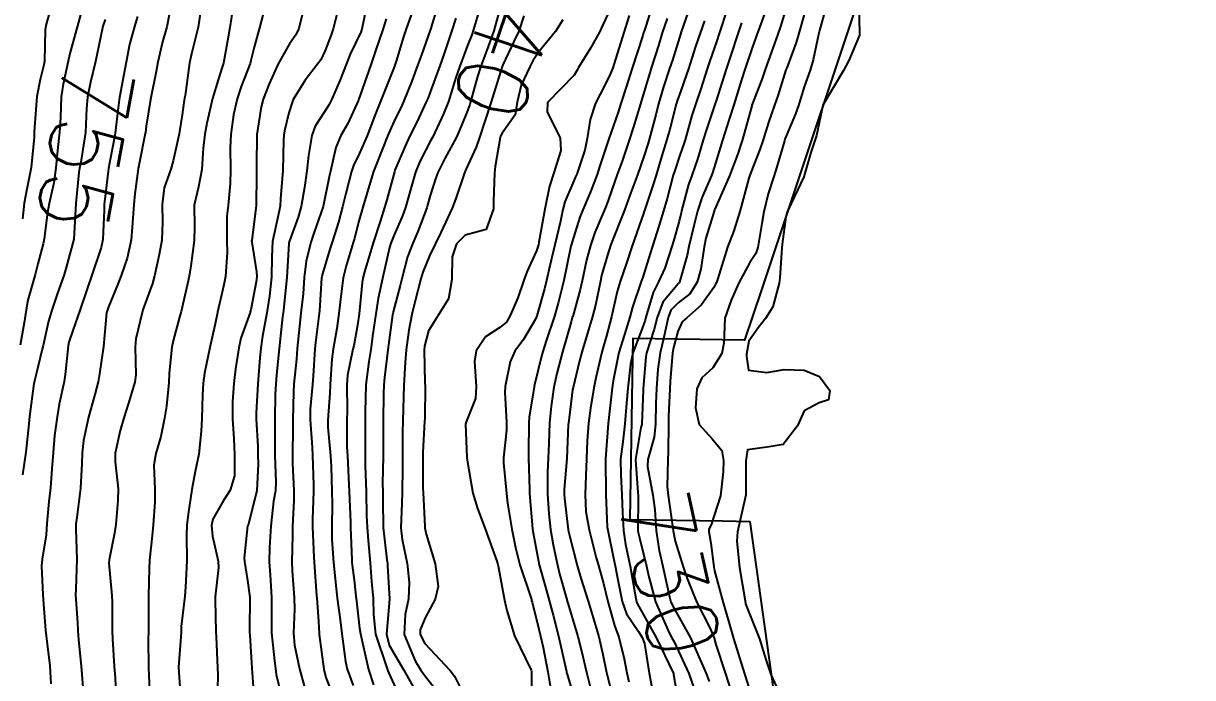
# Model space of a CAD drawing. Header units: metres. Extents: x 307586 to 320046, y 7427249 to 7434250.
# Drawn here: x 313259.4 to 313325.1, y 7432698.6 to 7432735.4 of the extents above; entities that cross this region are included whole.
import ezdxf
from ezdxf.enums import TextEntityAlignment as Align

# ---------------------------------------------------------------- set-up
doc = ezdxf.new("R2010")
doc.units = ezdxf.units.M
doc.header["$MEASUREMENT"] = 0
for name, color, linetype in [('Cotas', 45, 'Continuous'), ('Curvas de Nivel 1m', 11, 'Continuous'), ('Curvas de Nivel 5m', 15, 'Continuous'), ('Edificações', 30, 'Continuous')]:
    doc.layers.add(name, color=color, linetype=linetype)
doc.styles.add('Style-STANDARD', font='STANDARD.shx')

msp = doc.modelspace()

# ---------------------------------------------------------------- linework, layer by layer
at = {"layer": 'Curvas de Nivel 1m', "flags": 128}
for points, elevation in [([(313286.349, 7432736.99), (313285.93, 7432735.413), (313285.804, 7432734.995), (313285.423, 7432733.909), (313285.082, 7432733.002), (313284.892, 7432732.429), (313284.508, 7432731.008), (313284.457, 7432730.852), (313284.294, 7432730.411), (313283.888, 7432729.406), (313283.704, 7432729.019), (313283.055, 7432727.822), (313282.659, 7432727.034), (313282.547, 7432726.737), (313282.233, 7432725.73), (313282.082, 7432725.184), (313282.04, 7432725.042), (313281.538, 7432723.718), (313281.251, 7432723.05), (313280.961, 7432722.287), (313280.643, 7432721.055), (313280.553, 7432720.68), (313280.155, 7432719.198), (313280.128, 7432719.086), (313280.124, 7432719.06), (313280.119, 7432719.027), (313279.857, 7432717.064), (313279.671, 7432715.505), (313279.626, 7432715.067), (313279.606, 7432714.575), (313279.594, 7432713.067), (313279.592, 7432712.581), (313279.586, 7432711.067), (313279.558, 7432709.55), (313279.565, 7432709.067), (313279.564, 7432708.602), (313279.586, 7432707.066), (313279.804, 7432705.245), (313279.827, 7432705.062), (313279.836, 7432704.917), (313279.943, 7432703.06), (313279.943, 7432703.04), (313279.775, 7432701.063), (313279.934, 7432700.443), (313280.746, 7432699.052), (313281.85, 7432697.084)], 741), ([(313262.83, 7432736.809), (313262.414, 7432735.279), (313262.34, 7432735.023), (313261.96, 7432733.651), (313261.88, 7432733.284), (313261.608, 7432731.989), (313261.497, 7432731.288), (313261.455, 7432730.119), (313261.41, 7432729.289), (313261.286, 7432728.266), (313261.199, 7432727.291), (313261.08, 7432726.452), (313260.814, 7432725.294), (313260.729, 7432724.783), (313260.533, 7432723.297), (313260.478, 7432723.019), (313260.189, 7432721.892), (313260.026, 7432721.302), (313259.62, 7432719.849), (313259.525, 7432719.309), (313259.418, 7432718.584), (313259.184, 7432717.314)], 756), ([(313261.011, 7432736.645), (313260.627, 7432735.297), (313260.593, 7432735.045), (313260.557, 7432733.298), (313260.529, 7432733.09), (313260.312, 7432732.256), (313260.128, 7432731.303), (313259.997, 7432729.584), (313259.986, 7432729.304), (313259.978, 7432729.013), (313259.815, 7432727.307), (313259.543, 7432726.001), (313259.42, 7432725.312), (313259.325, 7432724.424)], 757), ([(313269.343, 7432736.21), (313269.186, 7432735.197), (313268.819, 7432733.694), (313268.713, 7432733.204), (313268.465, 7432731.368), (313268.43, 7432731.208), (313268.406, 7432731.104), (313268.289, 7432730.275), (313268.143, 7432729.343), (313268.118, 7432729.212), (313267.795, 7432727.677), (313267.651, 7432727.216), (313267.29, 7432726.167), (313267.172, 7432725.221), (313267.193, 7432724.241), (313267.145, 7432723.221), (313267.004, 7432722.412), (313266.744, 7432721.224), (313266.619, 7432720.783), (313266.157, 7432719.508), (313266.081, 7432719.304), (313266.059, 7432719.231), (313265.689, 7432717.683), (313265.65, 7432717.235), (313265.682, 7432715.661), (313265.627, 7432715.235), (313265.274, 7432714.056), (313265.014, 7432713.241), (313264.803, 7432712.516), (313264.537, 7432711.245), (313264.533, 7432710.768), (313264.69, 7432709.243), (313264.685, 7432708.585), (313264.57, 7432707.244), (313264.499, 7432706.752), (313264.184, 7432705.248), (313264.175, 7432705.054), (313264.344, 7432703.246), (313264.362, 7432702.842), (313264.36, 7432701.246), (313264.372, 7432700.81), (313264.467, 7432699.244), (313264.523, 7432698.628), (313264.592, 7432697.243)], 752), ([(313271.159, 7432736.374), (313270.969, 7432735.174), (313270.879, 7432734.634), (313270.611, 7432733.177), (313270.548, 7432732.95), (313270.314, 7432732.249), (313269.992, 7432731.185), (313269.672, 7432729.799), (313269.575, 7432729.19), (313269.478, 7432728.405), (313269.391, 7432727.193), (313269.213, 7432726.221), (313268.976, 7432725.199), (313268.983, 7432723.97), (313268.977, 7432723.198), (313268.774, 7432721.786), (313268.683, 7432721.202), (313268.603, 7432720.777), (313268.234, 7432719.209), (313268.15, 7432718.887), (313267.789, 7432717.561), (313267.716, 7432717.214), (313267.572, 7432715.755), (313267.548, 7432715.216), (313267.419, 7432713.888), (313267.305, 7432713.218), (313267.103, 7432712.19), (313266.821, 7432711.222), (313266.711, 7432710.566), (313266.756, 7432709.223), (313266.76, 7432708.489), (313266.669, 7432707.223), (313266.614, 7432706.613), (313266.464, 7432705.225), (313266.435, 7432704.768), (313266.408, 7432703.226), (313266.4, 7432702.784), (313266.395, 7432701.225), (313266.389, 7432700.772), (313266.4, 7432699.225), (313266.427, 7432698.705), (313266.504, 7432697.224)], 751), ([(313275.144, 7432736.339), (313274.85, 7432735.125), (313274.688, 7432734.778), (313274.334, 7432734.271), (313273.687, 7432733.14), (313273.175, 7432732.01), (313272.849, 7432731.152), (313272.726, 7432730.724), (313272.482, 7432729.157), (313272.475, 7432727.377), (313272.474, 7432727.157), (313272.474, 7432726.932), (313272.453, 7432725.157), (313272.204, 7432723.227), (313272.191, 7432723.172), (313272.202, 7432723.107), (313272.478, 7432721.448), (313272.485, 7432721.155), (313272.452, 7432720.883), (313272.155, 7432719.309), (313272.123, 7432719.19), (313272.114, 7432719.16), (313271.599, 7432717.705), (313271.477, 7432717.167), (313271.301, 7432715.983), (313271.197, 7432715.169), (313271.116, 7432714.147), (313271.126, 7432713.17), (313271.194, 7432712.046), (313271.235, 7432711.168), (313271.233, 7432709.98), (313270.999, 7432709.17), (313270.619, 7432708.582), (313270.016, 7432707.529), (313269.941, 7432707.181), (313270.004, 7432706.585), (313270.314, 7432705.177), (313270.342, 7432704.814), (313270.158, 7432703.178), (313270.146, 7432702.994), (313270.192, 7432701.178), (313270.204, 7432700.913), (313270.286, 7432699.176), (313270.293, 7432698.792), (313270.259, 7432697.176)], 749), ([(313277.108, 7432736.356), (313276.779, 7432735.106), (313276.668, 7432734.779), (313276.331, 7432733.884), (313276.079, 7432733.359), (313275.893, 7432733.114), (313275.214, 7432732.221), (313274.54, 7432731.128), (313274.468, 7432730.961), (313274.292, 7432730.382), (313274.039, 7432729.371), (313274, 7432729.134), (313273.992, 7432728.856), (313273.944, 7432727.135), (313273.824, 7432725.541), (313273.794, 7432725.136), (313273.695, 7432724.615), (313273.372, 7432723.142), (313273.336, 7432722.284), (313273.319, 7432721.143), (313273.21, 7432720.102), (313273.051, 7432719.147), (313272.807, 7432717.817), (313272.718, 7432717.151), (313272.665, 7432716.612), (313272.548, 7432715.153), (313272.45, 7432713.518), (313272.456, 7432713.154), (313272.541, 7432711.626), (313272.556, 7432711.153), (313272.572, 7432710.636), (313272.487, 7432709.153), (313272.014, 7432707.251), (313271.987, 7432707.186), (313271.974, 7432707.16), (313271.784, 7432705.364), (313271.799, 7432705.162), (313271.972, 7432704.09), (313272.088, 7432703.282), (313272.096, 7432703.158), (313272.078, 7432701.292), (313272.079, 7432701.158), (313272.091, 7432701.008), (313272.213, 7432699.155), (313272.328, 7432697.584)], 748), ([(313278.73, 7432736.722), (313278.398, 7432735.089), (313278.341, 7432734.924), (313277.743, 7432733.682), (313277.507, 7432733.098), (313277.177, 7432732.238), (313276.683, 7432731.106), (313276.557, 7432730.85), (313276.293, 7432730.438), (313275.763, 7432729.633), (313275.575, 7432729.117), (313275.403, 7432727.977), (313275.307, 7432727.119), (313275.175, 7432726.184), (313274.985, 7432725.122), (313274.818, 7432724.523), (313274.301, 7432723.129), (313274.287, 7432723.044), (313274.183, 7432721.13), (313273.995, 7432719.293), (313273.97, 7432719.133), (313273.937, 7432718.92), (313273.746, 7432717.136), (313273.6, 7432715.648), (313273.559, 7432715.138), (313273.528, 7432714.569), (313273.501, 7432713.139), (313273.502, 7432712.564), (313273.506, 7432711.138), (313273.558, 7432709.619), (313273.532, 7432709.138), (313273.435, 7432708.547), (313273.276, 7432707.141), (313273.2, 7432705.937), (313273.182, 7432705.142), (313273.231, 7432704.397), (313273.323, 7432703.14), (313273.32, 7432702.503), (313273.319, 7432701.139), (313273.484, 7432699.572), (313273.532, 7432699.136), (313273.576, 7432698.801), (313273.897, 7432697.505)], 747), ([(313282.745, 7432736.656), (313282.348, 7432735.384), (313282.263, 7432735.122), (313282.234, 7432735.041), (313281.738, 7432733.637), (313281.528, 7432733.048), (313281.197, 7432732.168), (313280.751, 7432731.056), (313280.613, 7432730.742), (313280.288, 7432730.075), (313279.968, 7432729.374), (313279.839, 7432729.067), (313279.549, 7432728.354), (313279.056, 7432727.078), (313278.855, 7432726.47), (313278.451, 7432725.087), (313278.214, 7432724.229), (313277.975, 7432723.322), (313277.91, 7432723.093), (313277.505, 7432721.782), (313277.342, 7432721.098), (313277.207, 7432720.06), (313277.104, 7432719.1), (313276.982, 7432718.265), (313276.785, 7432717.103), (313276.704, 7432716.525), (313276.611, 7432715.105), (313276.59, 7432714.613), (313276.476, 7432713.106), (313276.479, 7432712.706), (313276.623, 7432711.104), (313276.661, 7432710.496), (313276.714, 7432709.103), (313276.722, 7432708.407), (313276.697, 7432707.103), (313276.711, 7432706.394), (313276.804, 7432705.102), (313276.89, 7432704.185), (313277.01, 7432703.1), (313277.173, 7432701.875), (313277.272, 7432701.097), (313277.472, 7432699.542), (313277.573, 7432699.093), (313277.904, 7432698.184)], 744), ([(313285.04, 7432736.326), (313284.65, 7432735.007), (313284.57, 7432734.778), (313284.335, 7432734.179), (313283.892, 7432733.016), (313283.675, 7432732.378), (313283.257, 7432731.026), (313282.991, 7432730.331), (313282.376, 7432729.038), (313282.271, 7432728.84), (313281.654, 7432727.651), (313281.413, 7432727.048), (313281.153, 7432726.138), (313280.851, 7432725.054), (313280.684, 7432724.589), (313280.208, 7432723.524), (313280.027, 7432723.063), (313279.954, 7432722.817), (313279.546, 7432721.07), (313279.304, 7432719.935), (313279.171, 7432719.075), (313279.014, 7432717.95), (313278.895, 7432717.079), (313278.792, 7432716.411), (313278.611, 7432715.082), (313278.572, 7432713.567), (313278.584, 7432713.082), (313278.579, 7432711.593), (313278.578, 7432711.082), (313278.58, 7432710.558), (313278.629, 7432709.081), (313278.663, 7432707.724), (313278.686, 7432707.08), (313278.748, 7432706.332), (313278.855, 7432705.077), (313278.936, 7432704.039), (313279.028, 7432703.074), (313279.049, 7432702.168), (313279.164, 7432701.072), (313279.794, 7432699.183), (313279.837, 7432699.061), (313279.857, 7432699.005), (313279.911, 7432698.884), (313280.731, 7432697.052)], 742), ([(313292.363, 7432736.242), (313291.941, 7432735.332), (313291.742, 7432734.926), (313291.246, 7432734.019), (313290.577, 7432732.937), (313290.485, 7432732.775), (313290.319, 7432732.508), (313288.822, 7432730.962), (313288.814, 7432730.444), (313289.544, 7432728.951), (313289.584, 7432728.268), (313289.157, 7432726.956), (313288.937, 7432726.265), (313288.684, 7432724.963), (313288.345, 7432723.108), (313288.316, 7432722.968), (313288.199, 7432722.626), (313287.675, 7432721.488), (313287.503, 7432720.977), (313287.163, 7432719.986), (313286.73, 7432718.984), (313286.514, 7432718.622), (313286.146, 7432718.31), (313285.347, 7432717.792), (313284.816, 7432717.003), (313284.726, 7432716.402), (313284.821, 7432715.003), (313284.788, 7432714.312), (313284.249, 7432713.008), (313284.217, 7432712.873), (313284.299, 7432711.008), (313284.326, 7432710.74), (313284.631, 7432709.004), (313284.884, 7432708.141), (313285.317, 7432706.997), (313285.986, 7432705.172), (313286.033, 7432704.99), (313286.05, 7432704.921), (313286.41, 7432702.986), (313286.537, 7432702.404), (313286.974, 7432700.98), (313287.914, 7432699.05), (313287.928, 7432698.97), (313287.918, 7432696.994)], 738), ([(313294.744, 7432736.509), (313294.349, 7432735.264), (313294.259, 7432734.977), (313294.231, 7432734.892), (313294.182, 7432734.733), (313293.586, 7432732.901), (313293.241, 7432731.835), (313292.953, 7432730.91), (313292.793, 7432730.415), (313292.273, 7432728.92), (313291.773, 7432727.41), (313291.609, 7432726.926), (313291.234, 7432725.934), (313290.803, 7432724.934), (313290.639, 7432724.515), (313290.205, 7432723.124), (313290.157, 7432722.941), (313290.142, 7432722.88), (313289.742, 7432720.947), (313289.434, 7432719.681), (313289.213, 7432718.954), (313288.751, 7432717.573), (313288.562, 7432716.964), (313288.472, 7432716.62), (313288.105, 7432715.099), (313288.077, 7432714.996), (313288.069, 7432714.97), (313287.788, 7432713.27), (313287.771, 7432712.973), (313287.764, 7432711.275), (313287.762, 7432710.973), (313287.807, 7432709.202), (313287.823, 7432708.972), (313287.988, 7432706.996), (313287.989, 7432706.97), (313288.011, 7432706.865), (313288.293, 7432705.271), (313288.364, 7432704.964), (313288.723, 7432703.707), (313288.929, 7432702.956), (313289.139, 7432702.136), (313289.437, 7432700.948), (313289.887, 7432698.967), (313289.891, 7432698.94), (313289.895, 7432698.923), (313289.912, 7432698.869), (313290.491, 7432696.934)], 736), ([(313296.852, 7432736.378), (313296.344, 7432734.941), (313296.328, 7432734.886), (313296.319, 7432734.87), (313295.849, 7432733.354), (313295.691, 7432732.876), (313295.353, 7432731.839), (313295.066, 7432730.882), (313294.907, 7432730.271), (313294.545, 7432728.887), (313294.484, 7432728.675), (313294.264, 7432727.988), (313293.883, 7432726.896), (313293.444, 7432725.693), (313293.146, 7432724.906), (313292.456, 7432723.167), (313292.362, 7432722.918), (313292.198, 7432722.389), (313291.868, 7432721.241), (313291.798, 7432720.924), (313291.523, 7432719.566), (313291.357, 7432718.928), (313291.075, 7432718), (313290.765, 7432716.934), (313290.631, 7432716.43), (313290.26, 7432714.938), (313290.235, 7432714.806), (313290.091, 7432713.701), (313290, 7432712.941), (313289.994, 7432712.853), (313289.916, 7432710.942), (313289.772, 7432709.209), (313289.762, 7432708.944), (313289.783, 7432708.696), (313289.992, 7432706.94), (313289.996, 7432706.924), (313290.012, 7432706.839), (313290.486, 7432704.935), (313290.698, 7432704.217), (313291.116, 7432702.928), (313291.622, 7432701.247), (313291.707, 7432700.922), (313291.928, 7432699.92), (313292.148, 7432698.916), (313292.49, 7432697.502)], 734), ([(313298.94, 7432736.265), (313298.477, 7432734.848), (313298.339, 7432734.439), (313297.926, 7432733.254), (313297.798, 7432732.855), (313297.437, 7432731.733), (313297.136, 7432730.862), (313296.93, 7432730.227), (313296.556, 7432728.867), (313296.492, 7432728.646), (313296.264, 7432727.996), (313295.979, 7432727.149), (313295.897, 7432726.874), (313295.548, 7432725.562), (313295.345, 7432724.879), (313295.08, 7432724.015), (313294.731, 7432722.885), (313294.605, 7432722.48), (313294.185, 7432721.146), (313294.096, 7432720.891), (313293.607, 7432719.452), (313293.45, 7432718.901), (313293.152, 7432717.913), (313292.839, 7432716.909), (313292.511, 7432715.316), (313292.461, 7432714.915), (313292.247, 7432713.08), (313292.233, 7432712.918), (313292.079, 7432710.935), (313292.08, 7432710.92), (313292.1, 7432708.919), (313292.188, 7432707.091), (313292.21, 7432706.917), (313292.515, 7432705.429), (313292.623, 7432704.911), (313292.773, 7432704.116), (313293.016, 7432702.904), (313293.265, 7432702.209), (313293.946, 7432701.212), (313294.154, 7432700.888), (313294.285, 7432700.539), (313294.545, 7432698.884), (313294.697, 7432698.09)], 732), ([(313302.372, 7432736.718), (313301.915, 7432735.246), (313301.767, 7432734.806), (313301.393, 7432733.749), (313301.064, 7432732.813), (313300.869, 7432732.263), (313300.316, 7432730.82), (313300.302, 7432730.774), (313299.878, 7432729.227), (313299.759, 7432728.828), (313299.521, 7432728.087), (313299.062, 7432726.838), (313298.234, 7432724.972), (313298.197, 7432724.887), (313298.184, 7432724.85), (313297.734, 7432723.329), (313297.634, 7432722.856), (313297.446, 7432721.602), (313297.244, 7432720.859), (313296.823, 7432720.213), (313296.165, 7432719.707), (313295.754, 7432719.279), (313295.603, 7432718.876), (313295.339, 7432717.68), (313295.152, 7432716.88), (313295.029, 7432715.976), (313294.957, 7432714.882), (313294.918, 7432714.064), (313294.888, 7432712.882), (313294.815, 7432712.143), (313294.472, 7432710.886), (313294.451, 7432710.492), (313294.749, 7432708.883), (313294.851, 7432708.055), (313294.932, 7432706.881), (313295.105, 7432705.776), (313295.306, 7432704.877), (313295.677, 7432703.163), (313295.762, 7432702.872), (313295.959, 7432702.471), (313296.868, 7432700.861), (313297.62, 7432699.151), (313297.738, 7432698.852), (313297.909, 7432698.414)], 729), ([(313306.331, 7432736.71), (313306.353, 7432734.75), (313305.755, 7432733.335), (313305.467, 7432732.763), (313304.303, 7432730.816), (313304.294, 7432730.789), (313303.939, 7432729.114), (313303.834, 7432728.777), (313303.634, 7432728.147), (313303.239, 7432726.785), (313302.331, 7432724.896), (313302.289, 7432724.799), (313302.279, 7432724.753), (313302.229, 7432724.537), (313302.006, 7432723.001), (313301.992, 7432722.802), (313301.882, 7432721.107), (313301.842, 7432720.803), (313301.486, 7432719.483), (313301.082, 7432718.811), (313300.665, 7432718.298), (313300.14, 7432717.547), (313300.014, 7432716.822), (313300.007, 7432716.697), (313300.124, 7432715.923), (313301.146, 7432715.786), (313302.124, 7432715.943), (313303.247, 7432715.906), (313304.121, 7432715.551), (313304.698, 7432714.764), (313304.618, 7432714.252), (313304.103, 7432714.076), (313303.245, 7432713.634), (313302.872, 7432712.788), (313302.072, 7432711.739), (313301.276, 7432711.603), (313300.069, 7432711.427), (313299.97, 7432710.821), (313299.97, 7432708.885), (313299.963, 7432708.821), (313299.941, 7432708.731), (313299.501, 7432706.828), (313299.471, 7432706.292), (313299.619, 7432704.826), (313299.948, 7432702.835), (313299.95, 7432702.82), (313299.962, 7432702.773), (313300.737, 7432700.812), (313301.097, 7432699.636), (313301.38, 7432698.805), (313301.902, 7432697.667)], 726), ([(313265.792, 7432735.794), (313265.611, 7432735.237), (313265.337, 7432734.235), (313265.147, 7432733.242), (313265.016, 7432732.543), (313264.779, 7432731.245), (313264.718, 7432730.825), (313264.531, 7432729.247), (313264.496, 7432729.022), (313264.259, 7432727.847), (313264.16, 7432727.251), (313263.947, 7432725.535), (313263.918, 7432725.255), (313263.904, 7432724.939), (313263.838, 7432723.255), (313263.748, 7432722.807), (313263.226, 7432721.264), (313262.959, 7432720.48), (313262.539, 7432719.274), (313262.142, 7432718.148), (313261.922, 7432717.496), (313261.88, 7432717.283), (313261.722, 7432715.67), (313261.658, 7432715.284), (313261.379, 7432713.999), (313261.266, 7432713.288), (313261.129, 7432712.233), (313261.038, 7432711.29), (313260.974, 7432710.366), (313260.887, 7432709.291), (313260.797, 7432708.521), (313260.698, 7432707.293), (313260.649, 7432706.648), (313260.421, 7432705.296), (313260.384, 7432704.891), (313260.466, 7432703.295), (313260.501, 7432702.751), (313260.622, 7432701.293), (313260.709, 7432700.515), (313260.855, 7432699.291), (313260.907, 7432698.286)], 754), ([(313267.584, 7432735.988), (313267.424, 7432735.219), (313267.183, 7432734.373), (313266.93, 7432733.224), (313266.838, 7432732.705), (313266.539, 7432731.228), (313266.501, 7432731.027), (313266.279, 7432729.63), (313266.229, 7432729.276), (313266.218, 7432729.231), (313265.89, 7432727.601), (313265.829, 7432727.234), (313265.642, 7432725.826), (313265.579, 7432725.236), (313265.484, 7432723.963), (313265.42, 7432723.238), (313265.212, 7432722.22), (313264.873, 7432721.243), (313264.673, 7432720.747), (313264.156, 7432719.478), (313264.095, 7432719.31), (313264.074, 7432719.251), (313264.051, 7432719.15), (313263.865, 7432717.254), (313263.651, 7432715.716), (313263.569, 7432715.258), (313263.386, 7432714.551), (313263.037, 7432713.266), (313262.755, 7432711.955), (313262.671, 7432711.271), (313262.652, 7432710.673), (313262.588, 7432709.272), (313262.375, 7432707.633), (313262.323, 7432707.275), (313262.314, 7432706.969), (313262.37, 7432705.274), (313262.31, 7432703.618), (313262.308, 7432703.275), (313262.405, 7432701.731), (313262.424, 7432701.273), (313262.46, 7432700.747), (313262.615, 7432699.269), (313262.72, 7432698.087)], 753), ([(313279.752, 7432735.668), (313279.57, 7432735.072), (313279.188, 7432733.934), (313278.894, 7432733.081), (313278.306, 7432731.369), (313278.227, 7432731.167), (313278.2, 7432731.091), (313277.598, 7432729.782), (313277.214, 7432729.101), (313276.927, 7432728.443), (313276.625, 7432727.106), (313276.565, 7432726.79), (313276.223, 7432725.11), (313275.698, 7432723.625), (313275.524, 7432723.117), (313275.261, 7432722.05), (313275.155, 7432721.12), (313275.088, 7432720.202), (313274.97, 7432719.122), (313274.884, 7432718.384), (313274.757, 7432717.124), (313274.711, 7432716.538), (313274.578, 7432715.125), (313274.548, 7432714.676), (313274.515, 7432713.126), (313274.514, 7432712.69), (313274.488, 7432711.126), (313274.496, 7432710.686), (313274.578, 7432709.125), (313274.573, 7432708.579), (313274.504, 7432707.125), (313274.493, 7432706.638), (313274.463, 7432705.125), (313274.475, 7432704.628), (313274.594, 7432703.124), (313274.605, 7432702.475), (313274.553, 7432701.124), (313274.604, 7432700.452), (313274.887, 7432699.12), (313275.259, 7432697.756)], 746), ([(313283.671, 7432735.702), (313283.452, 7432735.023), (313283.023, 7432733.723), (313282.778, 7432733.033), (313282.31, 7432731.752), (313282.111, 7432731.236), (313282.029, 7432731.043), (313281.474, 7432729.859), (313281.079, 7432729.052), (313280.818, 7432728.504), (313280.254, 7432727.156), (313280.223, 7432727.06), (313279.796, 7432725.5), (313279.675, 7432725.068), (313279.426, 7432724.283), (313279.022, 7432723.078), (313278.547, 7432721.445), (313278.456, 7432721.086), (313278.417, 7432720.849), (313278.236, 7432719.089), (313278.147, 7432718.45), (313277.935, 7432717.292), (313277.893, 7432717.092), (313277.583, 7432715.624), (313277.542, 7432715.096), (313277.559, 7432713.624), (313277.556, 7432713.095), (313277.557, 7432711.606), (313277.581, 7432711.095), (313277.669, 7432709.464), (313277.686, 7432709.093), (313277.747, 7432707.362), (313277.758, 7432707.093), (313277.826, 7432705.251), (313277.839, 7432705.091), (313277.972, 7432703.958), (313278.057, 7432703.182), (313278.072, 7432703.088), (313278.269, 7432701.408), (313278.322, 7432701.084), (313278.437, 7432700.58), (313278.774, 7432699.077), (313279.055, 7432698.224)], 743), ([(313289.683, 7432735.62), (313289.267, 7432734.956), (313288.331, 7432733.808), (313288, 7432733.3), (313287.834, 7432732.975), (313287.351, 7432731.942), (313287.116, 7432730.982), (313287.001, 7432730.274), (313286.277, 7432729.235), (313286.194, 7432729.071), (313286.173, 7432728.991), (313285.891, 7432727.359), (313285.843, 7432726.994), (313285.795, 7432725.429), (313285.79, 7432724.994), (313285.386, 7432723.823), (313284.208, 7432723.507), (313283.71, 7432723.017), (313283.462, 7432722.288), (313283.441, 7432721.021), (313283.272, 7432719.918), (313282.695, 7432719.032), (313282.144, 7432718.117), (313281.913, 7432717.264), (313281.896, 7432717.042), (313281.939, 7432715.208), (313281.943, 7432715.042), (313281.926, 7432713.2), (313281.919, 7432713.042), (313281.819, 7432711.289), (313281.815, 7432711.042), (313281.825, 7432709.253), (313281.831, 7432709.042), (313281.932, 7432707.122), (313281.936, 7432707.041), (313282.008, 7432706.696), (313282.508, 7432705.032), (313282.685, 7432703.745), (313282.515, 7432703.032), (313281.952, 7432701.982), (313281.667, 7432701.321), (313281.669, 7432701.043), (313281.936, 7432700.546), (313283.36, 7432699.018), (313283.595, 7432698.7), (313283.904, 7432698.116)], 739), ([(313293.409, 7432735.852), (313293.119, 7432734.908), (313292.575, 7432733.166), (313292.498, 7432732.917), (313292.318, 7432732.463), (313291.793, 7432731.44), (313291.529, 7432730.928), (313291.217, 7432730.003), (313291.055, 7432728.932), (313290.917, 7432728.283), (313290.468, 7432726.938), (313290.409, 7432726.78), (313290.245, 7432726.423), (313289.799, 7432725.377), (313289.689, 7432724.948), (313289.56, 7432724.293), (313289.236, 7432722.955), (313288.94, 7432721.709), (313288.772, 7432720.961), (313288.655, 7432720.484), (313288.226, 7432718.969), (313288.151, 7432718.774), (313287.474, 7432717.642), (313286.997, 7432716.981), (313286.72, 7432716.388), (313286.442, 7432714.987), (313286.425, 7432714.661), (313286.527, 7432712.986), (313286.52, 7432712.544), (313286.352, 7432710.987), (313286.35, 7432710.695), (313286.514, 7432708.985), (313286.581, 7432708.431), (313286.829, 7432706.982), (313287.032, 7432705.945), (313287.273, 7432704.977), (313287.921, 7432703.013), (313287.934, 7432702.97), (313287.962, 7432702.87), (313288.332, 7432701.35), (313288.426, 7432700.963), (313288.582, 7432700.312), (313288.841, 7432698.956), (313288.999, 7432698.049)], 737), ([(313297.645, 7432735.565), (313297.403, 7432734.859), (313297.131, 7432734.066), (313296.745, 7432732.866), (313296.639, 7432732.548), (313296.311, 7432731.628), (313296.114, 7432731.063), (313296.058, 7432730.872), (313295.7, 7432729.458), (313295.54, 7432728.877), (313295.235, 7432727.909), (313294.927, 7432726.883), (313294.768, 7432726.362), (313294.276, 7432724.889), (313294.263, 7432724.849), (313294.221, 7432724.721), (313293.591, 7432722.899), (313293.283, 7432721.993), (313292.911, 7432720.909), (313292.745, 7432720.34), (313292.418, 7432718.916), (313292.142, 7432717.838), (313291.928, 7432717.129), (313291.876, 7432716.923), (313291.55, 7432715.487), (313291.438, 7432714.927), (313291.245, 7432713.775), (313291.139, 7432712.929), (313291.06, 7432711.944), (313291.027, 7432710.93), (313290.988, 7432709.992), (313290.935, 7432708.931), (313290.985, 7432707.969), (313291.166, 7432706.928), (313291.563, 7432705.358), (313291.689, 7432704.923), (313291.978, 7432703.92), (313292.211, 7432702.916), (313292.597, 7432701.558), (313292.841, 7432700.907), (313293.137, 7432699.689), (313293.28, 7432698.899), (313293.401, 7432698.39)], 733), ([(313303.245, 7432735.911), (313302.934, 7432734.794), (313302.796, 7432734.345), (313302.327, 7432733.069), (313302.255, 7432732.87), (313302.23, 7432732.801), (313301.774, 7432731.34), (313301.586, 7432730.807), (313301.252, 7432729.847), (313300.927, 7432728.813), (313300.763, 7432728.32), (313300.255, 7432727.025), (313300.172, 7432726.821), (313300.135, 7432726.705), (313299.635, 7432724.829), (313299.293, 7432723.758), (313298.94, 7432722.839), (313298.406, 7432721.068), (313298.322, 7432720.848), (313298.277, 7432720.753), (313298.179, 7432720.561), (313297.458, 7432719.563), (313296.665, 7432718.865), (313296.394, 7432718.624), (313296.145, 7432718.082), (313295.886, 7432717.122), (313295.846, 7432716.873), (313295.719, 7432715.272), (313295.697, 7432714.874), (313295.63, 7432713.335), (313295.623, 7432712.875), (313295.614, 7432711.328), (313295.583, 7432710.875), (313295.546, 7432709.369), (313295.602, 7432708.874), (313295.863, 7432707.023), (313295.884, 7432706.871), (313296.007, 7432706.299), (313296.452, 7432704.865), (313296.699, 7432704.146), (313297.225, 7432702.857), (313297.949, 7432701.427), (313298.127, 7432701.03), (313298.185, 7432700.846), (313298.29, 7432700.492), (313298.835, 7432698.836), (313299.094, 7432698.021)], 728), ([(313304.364, 7432735.893), (313304.121, 7432735.016), (313304.066, 7432734.783), (313303.749, 7432733.368), (313303.58, 7432732.787), (313303.26, 7432731.844), (313302.927, 7432730.794), (313302.769, 7432730.32), (313302.278, 7432729.169), (313302.174, 7432728.902), (313302.142, 7432728.801), (313301.72, 7432727.344), (313301.543, 7432726.807), (313301.229, 7432725.824), (313300.992, 7432724.812), (313300.872, 7432724.164), (313300.648, 7432722.816), (313300.536, 7432722.481), (313300.194, 7432721.974), (313299.574, 7432720.829), (313299.152, 7432719.851), (313298.798, 7432718.84), (313298.728, 7432717.431), (313298.633, 7432716.843), (313298.125, 7432716.041), (313297.494, 7432715.482), (313297.224, 7432714.859), (313297.151, 7432713.805), (313297.356, 7432712.857), (313298.075, 7432712.056), (313298.632, 7432711.405), (313298.715, 7432710.84), (313298.697, 7432710.197), (313298.552, 7432708.842), (313298.017, 7432707.223), (313297.891, 7432706.975), (313297.888, 7432706.851), (313298.006, 7432706.179), (313298.149, 7432705.002), (313298.168, 7432704.847), (313298.208, 7432704.628), (313298.692, 7432702.839), (313298.987, 7432701.868), (313299.286, 7432700.83), (313299.897, 7432698.836), (313299.901, 7432698.82), (313299.913, 7432698.782), (313300.541, 7432696.814)], 727), ([(313299.736, 7432735.445), (313299.529, 7432734.832), (313299.121, 7432733.628), (313298.863, 7432732.842), (313298.305, 7432731.067), (313298.253, 7432730.901), (313298.236, 7432730.851), (313297.741, 7432729.396), (313297.581, 7432728.857), (313297.281, 7432727.842), (313296.929, 7432726.863), (313296.754, 7432726.359), (313296.364, 7432724.869), (313296.338, 7432724.753), (313296.217, 7432724.294), (313295.905, 7432723.174), (313295.812, 7432722.874), (313295.423, 7432721.645), (313295.07, 7432720.881), (313294.774, 7432720.284), (313294.358, 7432718.888), (313294.315, 7432718.725), (313294.147, 7432718.264), (313293.628, 7432716.898), (313293.484, 7432716.26), (313293.337, 7432714.902), (313293.26, 7432714.062), (313293.18, 7432712.904), (313293.051, 7432711.884), (313292.934, 7432710.907), (313292.944, 7432710.012), (313293.005, 7432708.905), (313293.035, 7432707.917), (313293.093, 7432706.904), (313293.218, 7432706.115), (313293.473, 7432704.898), (313293.792, 7432703.067), (313293.823, 7432702.892), (313293.861, 7432702.79), (313293.96, 7432702.62), (313294.934, 7432700.88), (313295.896, 7432698.887), (313295.899, 7432698.87), (313295.912, 7432698.81), (313296.244, 7432696.866)], 731)]:
    msp.add_lwpolyline(points, dxfattribs=dict(at, elevation=elevation))
at = {"layer": 'Curvas de Nivel 5m', "flags": 128}
for points, elevation in [([(313273.005, 7432736.509), (313272.637, 7432735.156), (313272.332, 7432734.078), (313272.16, 7432733.326), (313272.108, 7432733.162), (313271.608, 7432731.869), (313271.387, 7432731.169), (313271.186, 7432730.274), (313271.027, 7432729.172), (313270.994, 7432728.444), (313271.003, 7432727.172), (313270.996, 7432726.418), (313270.882, 7432725.173), (313270.81, 7432724.581), (313270.796, 7432723.174), (313270.833, 7432722.538), (313270.737, 7432721.174), (313270.64, 7432720.712), (313270.287, 7432719.179), (313270.267, 7432719.064), (313270.146, 7432718.523), (313269.843, 7432717.184), (313269.549, 7432715.751), (313269.475, 7432715.189), (313269.438, 7432714.532), (313269.397, 7432713.19), (313269.364, 7432712.479), (313269.234, 7432711.192), (313269.032, 7432710.212), (313268.83, 7432709.198), (313268.636, 7432707.818), (313268.566, 7432707.202), (313268.547, 7432706.66), (313268.549, 7432705.202), (313268.481, 7432703.715), (313268.436, 7432703.203), (313268.247, 7432701.506), (313268.236, 7432701.206), (313268.219, 7432700.925), (313268.087, 7432699.207), (313268.209, 7432697.518)], 750), ([(313263.967, 7432735.637), (313263.842, 7432735.258), (313263.698, 7432734.621), (313263.422, 7432733.264), (313263.15, 7432732.106), (313262.977, 7432731.27), (313262.927, 7432730.637), (313262.853, 7432729.271), (313262.594, 7432727.613), (313262.534, 7432727.276), (313262.496, 7432727.03), (313262.317, 7432725.279), (313262.203, 7432723.28), (313261.779, 7432721.692), (313261.659, 7432721.285), (313261.272, 7432720.183), (313260.965, 7432719.292), (313260.779, 7432718.662), (313260.474, 7432717.297), (313260.413, 7432717.012), (313260.11, 7432715.767), (313260.015, 7432715.391), (313259.993, 7432715.302), (313259.96, 7432715.161), (313259.723, 7432713.305), (313259.675, 7432712.902), (313259.507, 7432711.308), (313259.324, 7432710.03)], 755), ([(313281.256, 7432736.155), (313280.872, 7432735.055), (313280.739, 7432734.656), (313280.325, 7432733.294), (313280.254, 7432733.061), (313280.215, 7432732.955), (313279.462, 7432731.073), (313279.126, 7432730.242), (313278.686, 7432729.084), (313278.263, 7432728.114), (313277.927, 7432727.423), (313277.817, 7432727.094), (313277.49, 7432725.842), (313277.312, 7432725.099), (313277.084, 7432724.232), (313276.721, 7432723.105), (313276.595, 7432722.71), (313276.185, 7432721.327), (313276.14, 7432721.154), (313276.132, 7432721.111), (313276.014, 7432719.253), (313275.997, 7432719.112), (313275.784, 7432717.466), (313275.753, 7432717.114), (313275.652, 7432715.573), (313275.616, 7432715.115), (313275.486, 7432713.719), (313275.485, 7432713.116), (313275.6, 7432711.582), (313275.621, 7432711.114), (313275.682, 7432709.47), (313275.683, 7432709.114), (313275.616, 7432707.515), (313275.611, 7432707.114), (313275.693, 7432705.408), (313275.712, 7432705.113), (313275.853, 7432703.222), (313275.861, 7432703.111), (313275.95, 7432701.777), (313275.996, 7432701.109), (313276, 7432701.051), (313276.248, 7432699.107), (313276.374, 7432698.639), (313276.975, 7432697.099)], 745), ([(313287.499, 7432735.836), (313287.216, 7432734.981), (313286.934, 7432734.387), (313286.324, 7432733.092), (313286.295, 7432733.018), (313286.285, 7432732.99), (313285.807, 7432731.496), (313285.657, 7432730.996), (313285.317, 7432729.971), (313285.011, 7432729.003), (313284.824, 7432728.448), (313284.255, 7432727.244), (313284.153, 7432727.012), (313283.679, 7432725.571), (313283.476, 7432725.021), (313282.837, 7432723.659), (313282.524, 7432723.035), (313282.196, 7432722.344), (313281.814, 7432721.417), (313281.703, 7432721.045), (313281.396, 7432719.817), (313281.211, 7432719.049), (313281.026, 7432718.17), (313280.885, 7432717.052), (313280.834, 7432716.341), (313280.759, 7432715.053), (313280.729, 7432714.421), (313280.694, 7432713.054), (313280.682, 7432712.449), (313280.684, 7432711.054), (313280.678, 7432710.429), (313280.65, 7432709.054), (313280.636, 7432708.445), (313280.586, 7432707.054), (313280.665, 7432706.391), (313280.935, 7432705.05), (313281.053, 7432703.969), (313281.013, 7432703.049), (313280.823, 7432702.183), (313280.778, 7432701.052), (313281.388, 7432699.579), (313281.714, 7432699.042), (313281.91, 7432698.765), (313282.672, 7432697.8)], 740), ([(313295.543, 7432735.691), (313295.279, 7432734.881), (313295.056, 7432734.163), (313294.654, 7432732.887), (313294.573, 7432732.635), (313294.312, 7432731.762), (313294.052, 7432730.894), (313293.646, 7432729.536), (313293.442, 7432728.902), (313293.014, 7432727.662), (313292.749, 7432726.913), (313292.618, 7432726.543), (313292.231, 7432725.454), (313292.085, 7432725.062), (313292.028, 7432724.922), (313291.491, 7432723.647), (313291.247, 7432722.93), (313291.027, 7432722.099), (313290.778, 7432720.934), (313290.665, 7432720.446), (313290.243, 7432718.939), (313290.222, 7432718.87), (313290.15, 7432718.633), (313289.664, 7432716.947), (313289.346, 7432715.72), (313289.186, 7432714.954), (313289.027, 7432713.891), (313288.939, 7432712.957), (313288.902, 7432711.789), (313288.871, 7432710.958), (313288.832, 7432710.178), (313288.833, 7432708.958), (313288.901, 7432707.836), (313289.003, 7432706.955), (313289.147, 7432706.099), (313289.384, 7432704.949), (313289.504, 7432704.466), (313289.924, 7432702.941), (313289.931, 7432702.909), (313289.962, 7432702.81), (313290.528, 7432700.934), (313290.731, 7432700.132), (313291.013, 7432698.929), (313291.397, 7432697.426)], 735), ([(313301.074, 7432736.104), (313300.612, 7432734.817), (313300.539, 7432734.62), (313300.335, 7432734.043), (313299.924, 7432732.826), (313299.736, 7432732.248), (313299.293, 7432730.835), (313299.054, 7432730.076), (313298.658, 7432728.844), (313298.26, 7432727.561), (313298.096, 7432727.01), (313298.036, 7432726.852), (313297.502, 7432725.596), (313297.262, 7432724.86), (313297.044, 7432724.032), (313296.777, 7432722.864), (313296.673, 7432722.39), (313296.251, 7432720.869), (313296.225, 7432720.827), (313296.182, 7432720.786), (313295.307, 7432719.737), (313294.984, 7432718.882), (313294.818, 7432718.211), (313294.387, 7432716.887), (313294.346, 7432716.672), (313294.209, 7432714.889), (313294.207, 7432714.794), (313294.131, 7432712.89), (313294.122, 7432712.85), (313294.081, 7432712.695), (313293.779, 7432710.894), (313293.9, 7432709.027), (313293.915, 7432708.892), (313293.916, 7432708.776), (313293.904, 7432706.892), (313293.916, 7432706.795), (313294.008, 7432706.414), (313294.392, 7432704.886), (313294.502, 7432704.368), (313294.903, 7432702.881), (313295.67, 7432701.148), (313295.817, 7432700.871), (313295.939, 7432700.63), (313296.762, 7432698.862), (313297.244, 7432697.512)], 730)]:
    msp.add_lwpolyline(points, dxfattribs=dict(at, elevation=elevation))
at = {"layer": 'Edificações'}
msp.add_lwpolyline([(313410.841, 7432658.186), (313428.484, 7432686.099), (313371.81, 7432721.922), (313315.763, 7432754.256), (313307.62, 7432740.722), (313300.829, 7432720.367), (313299.903, 7432717.592), (313293.627, 7432717.694), (313293.461, 7432707.523), (313298.666, 7432707.438), (313300.199, 7432707.413), (313301.755, 7432696.263), (313296.683, 7432695.555), (313297.794, 7432687.594), (313301.581, 7432688.122), (313302.208, 7432683.626), (313301.755, 7432676.833), (313301.68, 7432675.707), (313293.627, 7432676.73), (313297.434, 7432655.861), (313392.849, 7432672.578), (313410.841, 7432658.186)], close=True, dxfattribs=at)

# ---------------------------------------------------------------- texts
at = {"layer": 'Cotas', "style": 'Style-STANDARD'}
for s, rotation, p in [('740', 251.35777, (313286.763, 7432734.702, 740)), ('755', 259.69225, (313262.855, 7432728.466, 755)), ('730', 282.59543, (313295.7, 7432704.462, 730))]:
    msp.add_text(s, height=4, rotation=rotation, dxfattribs=at).set_placement(p, align=Align.MIDDLE_CENTER)

doc.saveas('drawing.dxf')
